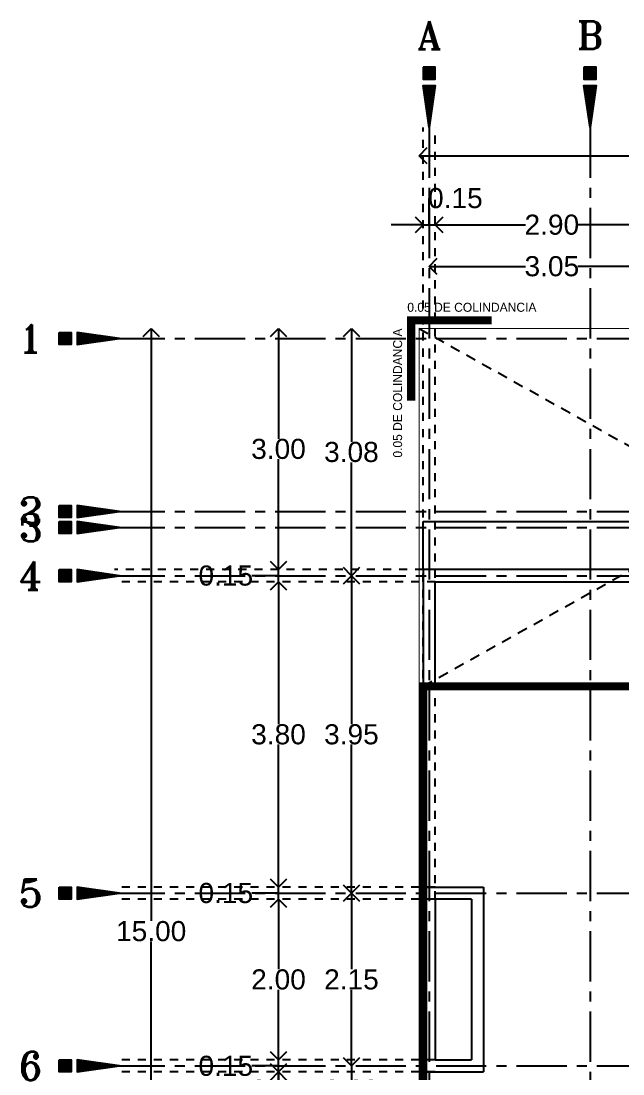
# Model space of a CAD drawing. Header units: metres. Extents: x -58 to 722, y -1100 to 345.
# Drawn here: x 171.36 to 178.85, y -488.46 to -475.36 of the extents above; entities that cross this region are included whole.
import ezdxf
from ezdxf.enums import TextEntityAlignment as Align

# ---------------------------------------------------------------- set-up
doc = ezdxf.new("R2010")
doc.units = ezdxf.units.M
doc.header["$MEASUREMENT"] = 0
for name, pattern in [('ACAD_ISO07W100', [3, 0, -3]), ('CENTER2', [1.125, 0.75, -0.125, 0.125, -0.125]), ('CENTERX2', [4, 2.5, -0.5, 0.5, -0.5]), ('HIDDEN2', [0.1875, 0.125, -0.0625])]:
    doc.linetypes.add(name, pattern=pattern)
doc.layers.get('0').update_dxf_attribs({"color": 255})
doc.layers.get('DEFPOINTS').update_dxf_attribs({"color": 250})
for name, color, linetype in [('FSR_ARQ_001TERRENO', 8, 'Continuous'), ('FSR_ARQ_007PROYECCIONES', 200, 'HIDDEN2'), ('FSR_ARQ_008MOBILIARIO', 115, 'Continuous'), ('FSR_ARQ_010MUROBAJO', 33, 'Continuous'), ('FSR_ARQ_014TEXTOS', 142, 'Continuous'), ('FSR_ARQ_015COTAS', 125, 'Continuous'), ('FSR_ARQ_016EJES', 135, 'CENTER2'), ('FSR_ARQ_017EJESTEXT', 135, 'Continuous'), ('FSR_ARQ_025RESTRI', 140, 'Continuous'), ('MOBILIARIO', 125, 'Continuous')]:
    doc.layers.add(name, color=color, linetype=linetype)
doc.styles.add('ESPACIOS', font='GOTHIC.TTF')
doc.styles.add('ROMANT', font='romant.shx')
doc.styles.add('style1', font='arial.ttf')
doc.dimstyles.new('PP_PACO', dxfattribs={"dimtxt": 0.18, "dimasz": 0.075, "dimexe": 0.075, "dimexo": 0, "dimgap": 0, "dimtad": 0, "dimtih": 1, "dimtoh": 1, "dimzin": 1, "dimdsep": 46, "dimtxsty": 'style1', "dimcen": 0.15, "dimse1": 1, "dimse2": 1, "dimclrd": 256, "dimclre": 256, "dimadec": 0, "dimazin": 0, "dimtfac": 1, "dimtmove": 0, "dimatfit": 3, "dimfxl": 0.075, "dimarcsym": 0})

# ---------------------------------------------------------------- blocks, each defined once
blk = doc.blocks.new('Di-p0101')
at = {"const_width": 0.2}
blk.add_lwpolyline([(0, 0.8), (0, 1)], dxfattribs=at)
for points in [[(0.1, 1), (0.1, 0.8), (-0.1, 0.8), (-0.1, 1)], [(0, 0), (0.1, 0.7), (-0.1, 0.7)]]:
    blk.add_lwpolyline(points, close=True)
blk.add_lwpolyline([(0, 0, 0, 0.2, 0), (0, 0.7, 0.2, 0.2, 0)], format="xyseb")
at = {"style": 'ROMANT'}
blk.add_attdef('1', text='', height=0.6, dxfattribs=at).set_placement((0, 1.3), align=Align.CENTER)
blk = doc.blocks.new('Di-p0102')
at = {"const_width": 0.2}
blk.add_lwpolyline([(-0.8, 0), (-1, 0)], dxfattribs=at)
for points in [[(-1, 0.1), (-0.8, 0.1), (-0.8, -0.1), (-1, -0.1)], [(0, 0), (-0.7, 0.1), (-0.7, -0.1)]]:
    blk.add_lwpolyline(points, close=True)
blk.add_lwpolyline([(0, 0, 0, 0.2, 0), (-0.7, 0, 0.2, 0.2, 0)], format="xyseb")
at = {"style": 'ROMANT'}
blk.add_attdef('A', text='', height=0.6, dxfattribs=at).set_placement((-1.3, 0), align=Align.MIDDLE_RIGHT)
blk = doc.blocks.new('_Open90')
at = {"color": 0, "linetype": 'ByBlock', "lineweight": -2}
for p, q in [((0, 0), (-1, 0)), ((-0.5, 0.5), (0, 0)), ((0, 0), (-0.5, -0.5))]:
    blk.add_line(p, q, dxfattribs=at)
blk = doc.blocks.new('*D597')
at = {"layer": 'DEFPOINTS', "color": 0, "ltscale": 0.005, "transparency": 16777216}
for p in [(175.607, -482.262), (175.469, -486.212), (175.607, -486.212)]:
    blk.add_point(p, dxfattribs=at)
at = {"layer": 'FSR_ARQ_015COTAS', "lineweight": -2, "ltscale": 0.005, "transparency": 16777216}
for p, q in [((175.469, -482.462), (175.469, -484.109)), ((175.469, -486.012), (175.469, -484.364))]:
    blk.add_line(p, q, dxfattribs=at)
at = {"layer": 'FSR_ARQ_015COTAS', "lineweight": -2, "ltscale": 0.005, "transparency": 16777216, "xscale": 0.2, "yscale": 0.2, "zscale": 0.2}
for p, rotation in [((175.469, -482.262), 90), ((175.469, -486.212), 270)]:
    blk.add_blockref('_Open90', p, dxfattribs=dict(at, rotation=rotation))
at = {"layer": 'FSR_ARQ_015COTAS', "color": 0, "ltscale": 0.005, "transparency": 16777216, "insert": (175.469, -484.237), "char_height": 0.25, "attachment_point": 5, "style": 'style1'}
blk.add_mtext('3.95', dxfattribs=at)
blk = doc.blocks.new('*D598')
at = {"layer": 'DEFPOINTS', "color": 0, "ltscale": 0.005, "transparency": 16777216}
for p in [(175.607, -486.212), (175.469, -488.362), (175.704, -488.362)]:
    blk.add_point(p, dxfattribs=at)
at = {"layer": 'FSR_ARQ_015COTAS', "lineweight": -2, "ltscale": 0.005, "transparency": 16777216}
for p, q in [((175.469, -486.412), (175.469, -487.159)), ((175.469, -488.162), (175.469, -487.414))]:
    blk.add_line(p, q, dxfattribs=at)
at = {"layer": 'FSR_ARQ_015COTAS', "lineweight": -2, "ltscale": 0.005, "transparency": 16777216, "xscale": 0.2, "yscale": 0.2, "zscale": 0.2}
for p, rotation in [((175.469, -486.212), 90), ((175.469, -488.362), 270)]:
    blk.add_blockref('_Open90', p, dxfattribs=dict(at, rotation=rotation))
at = {"layer": 'FSR_ARQ_015COTAS', "color": 0, "ltscale": 0.005, "transparency": 16777216, "insert": (175.469, -487.287), "char_height": 0.25, "attachment_point": 5, "style": 'style1'}
blk.add_mtext('2.15', dxfattribs=at)
blk = doc.blocks.new('*D599')
at = {"layer": 'DEFPOINTS', "color": 0, "ltscale": 0.005, "transparency": 16777216}
for p in [(175.704, -488.362), (175.469, -488.962), (175.727, -488.962)]:
    blk.add_point(p, dxfattribs=at)
at = {"layer": 'FSR_ARQ_015COTAS', "lineweight": -2, "ltscale": 0.005, "transparency": 16777216}
for p, q in [((175.469, -488.162), (175.469, -487.962)), ((175.469, -488.362), (175.469, -488.962)), ((175.469, -488.362), (175.469, -488.962)), ((175.469, -489.162), (175.469, -489.362))]:
    blk.add_line(p, q, dxfattribs=at)
at = {"layer": 'FSR_ARQ_015COTAS', "lineweight": -2, "ltscale": 0.005, "transparency": 16777216, "xscale": 0.2, "yscale": 0.2, "zscale": 0.2}
for p, rotation in [((175.469, -488.362), 270), ((175.469, -488.962), 90)]:
    blk.add_blockref('_Open90', p, dxfattribs=dict(at, rotation=rotation))
at = {"layer": 'FSR_ARQ_015COTAS', "color": 0, "ltscale": 0.005, "transparency": 16777216, "insert": (175.469, -488.662), "char_height": 0.25, "attachment_point": 5, "style": 'style1'}
blk.add_mtext('0.60', dxfattribs=at)
blk = doc.blocks.new('*D602')
at = {"layer": 'DEFPOINTS', "color": 0, "ltscale": 0.005, "transparency": 16777216}
for p in [(175.469, -479.186), (176.312, -479.186), (175.607, -482.262)]:
    blk.add_point(p, dxfattribs=at)
at = {"layer": 'FSR_ARQ_015COTAS', "lineweight": -2, "ltscale": 0.005, "transparency": 16777216}
for p, q in [((175.469, -479.386), (175.469, -480.596)), ((175.469, -482.062), (175.469, -480.852))]:
    blk.add_line(p, q, dxfattribs=at)
at = {"layer": 'FSR_ARQ_015COTAS', "lineweight": -2, "ltscale": 0.005, "transparency": 16777216, "xscale": 0.2, "yscale": 0.2, "zscale": 0.2}
for p, rotation in [((175.469, -479.186), 90), ((175.469, -482.262), 270)]:
    blk.add_blockref('_Open90', p, dxfattribs=dict(at, rotation=rotation))
at = {"layer": 'FSR_ARQ_015COTAS', "color": 0, "ltscale": 0.005, "transparency": 16777216, "insert": (175.469, -480.724), "char_height": 0.25, "attachment_point": 5, "style": 'style1'}
blk.add_mtext('3.08', dxfattribs=at)
blk = doc.blocks.new('*D603')
at = {"layer": 'DEFPOINTS', "color": 0, "ltscale": 0.005, "transparency": 16777216}
for p in [(176.312, -479.186), (174.562, -482.187), (176.437, -482.187)]:
    blk.add_point(p, dxfattribs=at)
at = {"layer": 'FSR_ARQ_015COTAS', "lineweight": -2, "ltscale": 0.005, "transparency": 16777216}
for p, q in [((174.562, -479.386), (174.562, -480.559)), ((174.562, -481.987), (174.562, -480.814))]:
    blk.add_line(p, q, dxfattribs=at)
at = {"layer": 'FSR_ARQ_015COTAS', "lineweight": -2, "ltscale": 0.005, "transparency": 16777216, "xscale": 0.2, "yscale": 0.2, "zscale": 0.2}
for p, rotation in [((174.562, -479.186), 90), ((174.562, -482.187), 270)]:
    blk.add_blockref('_Open90', p, dxfattribs=dict(at, rotation=rotation))
at = {"layer": 'FSR_ARQ_015COTAS', "color": 0, "ltscale": 0.005, "transparency": 16777216, "insert": (174.562, -480.686), "char_height": 0.25, "attachment_point": 5, "style": 'style1'}
blk.add_mtext('3.00', dxfattribs=at)
blk = doc.blocks.new('*D604')
at = {"layer": 'DEFPOINTS', "color": 0, "ltscale": 0.005, "transparency": 16777216}
for p in [(174.788, -482.337), (174.562, -486.137), (174.77, -486.137)]:
    blk.add_point(p, dxfattribs=at)
at = {"layer": 'FSR_ARQ_015COTAS', "lineweight": -2, "ltscale": 0.005, "transparency": 16777216}
for p, q in [((174.562, -482.537), (174.562, -484.109)), ((174.562, -485.937), (174.562, -484.364))]:
    blk.add_line(p, q, dxfattribs=at)
at = {"layer": 'FSR_ARQ_015COTAS', "lineweight": -2, "ltscale": 0.005, "transparency": 16777216, "xscale": 0.2, "yscale": 0.2, "zscale": 0.2}
for p, rotation in [((174.562, -482.337), 90), ((174.562, -486.137), 270)]:
    blk.add_blockref('_Open90', p, dxfattribs=dict(at, rotation=rotation))
at = {"layer": 'FSR_ARQ_015COTAS', "color": 0, "ltscale": 0.005, "transparency": 16777216, "insert": (174.562, -484.237), "char_height": 0.25, "attachment_point": 5, "style": 'style1'}
blk.add_mtext('3.80', dxfattribs=at)
blk = doc.blocks.new('*D605')
at = {"layer": 'DEFPOINTS', "color": 0, "ltscale": 0.005, "transparency": 16777216}
for p in [(174.77, -486.287), (174.562, -488.287), (174.723, -488.287)]:
    blk.add_point(p, dxfattribs=at)
at = {"layer": 'FSR_ARQ_015COTAS', "lineweight": -2, "ltscale": 0.005, "transparency": 16777216}
for p, q in [((174.562, -486.487), (174.562, -487.159)), ((174.562, -488.087), (174.562, -487.414))]:
    blk.add_line(p, q, dxfattribs=at)
at = {"layer": 'FSR_ARQ_015COTAS', "lineweight": -2, "ltscale": 0.005, "transparency": 16777216, "xscale": 0.2, "yscale": 0.2, "zscale": 0.2}
for p, rotation in [((174.562, -486.287), 90), ((174.562, -488.287), 270)]:
    blk.add_blockref('_Open90', p, dxfattribs=dict(at, rotation=rotation))
at = {"layer": 'FSR_ARQ_015COTAS', "color": 0, "ltscale": 0.005, "transparency": 16777216, "insert": (174.562, -487.287), "char_height": 0.25, "attachment_point": 5, "style": 'style1'}
blk.add_mtext('2.00', dxfattribs=at)
blk = doc.blocks.new('*D606')
at = {"layer": 'DEFPOINTS', "color": 0, "ltscale": 0.005, "transparency": 16777216}
for p in [(176.312, -479.186), (172.978, -494.186), (176.312, -494.186)]:
    blk.add_point(p, dxfattribs=at)
at = {"layer": 'FSR_ARQ_015COTAS', "lineweight": -2, "ltscale": 0.005, "transparency": 16777216}
for p, q in [((172.978, -479.386), (172.978, -486.558)), ((172.978, -493.986), (172.978, -486.814))]:
    blk.add_line(p, q, dxfattribs=at)
at = {"layer": 'FSR_ARQ_015COTAS', "lineweight": -2, "ltscale": 0.005, "transparency": 16777216, "xscale": 0.2, "yscale": 0.2, "zscale": 0.2}
for p, rotation in [((172.978, -479.186), 90), ((172.978, -494.186), 270)]:
    blk.add_blockref('_Open90', p, dxfattribs=dict(at, rotation=rotation))
at = {"layer": 'FSR_ARQ_015COTAS', "color": 0, "ltscale": 0.005, "transparency": 16777216, "insert": (172.978, -486.686), "char_height": 0.25, "attachment_point": 5, "style": 'style1'}
blk.add_mtext('15.00', dxfattribs=at)
blk = doc.blocks.new('*D607')
at = {"layer": 'DEFPOINTS', "color": 0, "ltscale": 0.005, "transparency": 16777216}
for p in [(179.487, -478.413), (176.437, -478.842), (179.487, -478.842)]:
    blk.add_point(p, dxfattribs=at)
at = {"layer": 'FSR_ARQ_015COTAS', "lineweight": -2, "ltscale": 0.005, "transparency": 16777216}
for p, q in [((176.637, -478.413), (177.636, -478.413)), ((179.287, -478.413), (178.287, -478.413))]:
    blk.add_line(p, q, dxfattribs=at)
at = {"layer": 'FSR_ARQ_015COTAS', "lineweight": -2, "ltscale": 0.005, "transparency": 16777216, "xscale": 0.2, "yscale": 0.2, "zscale": 0.2, "rotation": 180}
blk.add_blockref('_Open90', (176.437, -478.413), dxfattribs=at)
at = {"layer": 'FSR_ARQ_015COTAS', "lineweight": -2, "ltscale": 0.005, "transparency": 16777216, "xscale": 0.2, "yscale": 0.2, "zscale": 0.2}
blk.add_blockref('_Open90', (179.487, -478.413), dxfattribs=at)
at = {"layer": 'FSR_ARQ_015COTAS', "color": 0, "ltscale": 0.005, "transparency": 16777216, "insert": (177.962, -478.413), "char_height": 0.25, "attachment_point": 5, "style": 'style1'}
blk.add_mtext('3.05', dxfattribs=at)
blk = doc.blocks.new('*D609')
at = {"layer": 'DEFPOINTS', "color": 0, "ltscale": 0.005, "transparency": 16777216}
for p in [(176.512, -477.896), (176.362, -478.048), (176.512, -478.048)]:
    blk.add_point(p, dxfattribs=at)
at = {"layer": 'FSR_ARQ_015COTAS', "lineweight": -2, "ltscale": 0.005, "transparency": 16777216}
for p, q in [((176.437, -477.896), (176.437, -477.565)), ((176.162, -477.896), (175.962, -477.896)), ((176.362, -477.896), (176.512, -477.896)), ((176.362, -477.896), (176.512, -477.896)), ((176.712, -477.896), (176.912, -477.896))]:
    blk.add_line(p, q, dxfattribs=at)
at = {"layer": 'FSR_ARQ_015COTAS', "lineweight": -2, "ltscale": 0.005, "transparency": 16777216, "xscale": 0.2, "yscale": 0.2, "zscale": 0.2}
blk.add_blockref('_Open90', (176.362, -477.896), dxfattribs=at)
at = {"layer": 'FSR_ARQ_015COTAS', "lineweight": -2, "ltscale": 0.005, "transparency": 16777216, "xscale": 0.2, "yscale": 0.2, "zscale": 0.2, "rotation": 180}
blk.add_blockref('_Open90', (176.512, -477.896), dxfattribs=at)
at = {"layer": 'FSR_ARQ_015COTAS', "color": 0, "ltscale": 0.005, "transparency": 16777216, "insert": (176.762, -477.565), "char_height": 0.25, "attachment_point": 5, "style": 'style1'}
blk.add_mtext('0.15', dxfattribs=at)
blk = doc.blocks.new('*D610')
at = {"layer": 'DEFPOINTS', "color": 0, "ltscale": 0.005, "transparency": 16777216}
for p in [(179.412, -477.896), (176.512, -478.048), (179.412, -478.165)]:
    blk.add_point(p, dxfattribs=at)
at = {"layer": 'FSR_ARQ_015COTAS', "lineweight": -2, "ltscale": 0.005, "transparency": 16777216}
for p, q in [((176.712, -477.896), (177.635, -477.896)), ((179.212, -477.896), (178.288, -477.896))]:
    blk.add_line(p, q, dxfattribs=at)
at = {"layer": 'FSR_ARQ_015COTAS', "lineweight": -2, "ltscale": 0.005, "transparency": 16777216, "xscale": 0.2, "yscale": 0.2, "zscale": 0.2, "rotation": 180}
blk.add_blockref('_Open90', (176.512, -477.896), dxfattribs=at)
at = {"layer": 'FSR_ARQ_015COTAS', "lineweight": -2, "ltscale": 0.005, "transparency": 16777216, "xscale": 0.2, "yscale": 0.2, "zscale": 0.2}
blk.add_blockref('_Open90', (179.412, -477.896), dxfattribs=at)
at = {"layer": 'FSR_ARQ_015COTAS', "color": 0, "ltscale": 0.005, "transparency": 16777216, "insert": (177.962, -477.896), "char_height": 0.25, "attachment_point": 5, "style": 'style1'}
blk.add_mtext('2.90', dxfattribs=at)
blk = doc.blocks.new('*D614')
at = {"layer": 'DEFPOINTS', "color": 0, "ltscale": 0.005, "transparency": 16777216}
for p in [(184.312, -477.036), (176.312, -479.186), (184.312, -479.186)]:
    blk.add_point(p, dxfattribs=at)
at = {"layer": 'FSR_ARQ_015COTAS', "lineweight": -2, "ltscale": 0.005, "transparency": 16777216}
for p, q in [((176.512, -477.036), (179.987, -477.036)), ((184.112, -477.036), (180.636, -477.036))]:
    blk.add_line(p, q, dxfattribs=at)
at = {"layer": 'FSR_ARQ_015COTAS', "lineweight": -2, "ltscale": 0.005, "transparency": 16777216, "xscale": 0.2, "yscale": 0.2, "zscale": 0.2, "rotation": 180}
blk.add_blockref('_Open90', (176.312, -477.036), dxfattribs=at)
at = {"layer": 'FSR_ARQ_015COTAS', "lineweight": -2, "ltscale": 0.005, "transparency": 16777216, "xscale": 0.2, "yscale": 0.2, "zscale": 0.2}
blk.add_blockref('_Open90', (184.312, -477.036), dxfattribs=at)
at = {"layer": 'FSR_ARQ_015COTAS', "color": 0, "ltscale": 0.005, "transparency": 16777216, "insert": (180.312, -477.036), "char_height": 0.25, "attachment_point": 5, "style": 'style1'}
blk.add_mtext('8.00', dxfattribs=at)
blk = doc.blocks.new('*D641')
at = {"layer": 'DEFPOINTS', "color": 0, "ltscale": 0.005, "transparency": 16777216}
for p in [(174.562, -488.437), (174.889, -488.437), (174.833, -488.887)]:
    blk.add_point(p, dxfattribs=at)
at = {"layer": 'FSR_ARQ_015COTAS', "lineweight": -2, "ltscale": 0.005, "transparency": 16777216}
for p, q in [((174.562, -488.237), (174.562, -488.037)), ((174.562, -488.887), (174.562, -488.437)), ((174.562, -488.887), (174.562, -488.437)), ((174.562, -489.087), (174.562, -489.287))]:
    blk.add_line(p, q, dxfattribs=at)
at = {"layer": 'FSR_ARQ_015COTAS', "lineweight": -2, "ltscale": 0.005, "transparency": 16777216, "xscale": 0.2, "yscale": 0.2, "zscale": 0.2}
for p, rotation in [((174.562, -488.437), 270), ((174.562, -488.887), 90)]:
    blk.add_blockref('_Open90', p, dxfattribs=dict(at, rotation=rotation))
at = {"layer": 'FSR_ARQ_015COTAS', "color": 0, "ltscale": 0.005, "transparency": 16777216, "insert": (174.562, -488.662), "char_height": 0.25, "attachment_point": 5, "style": 'style1'}
blk.add_mtext('0.45', dxfattribs=at)
blk = doc.blocks.new('*D642')
at = {"layer": 'DEFPOINTS', "color": 0, "ltscale": 0.005, "transparency": 16777216}
for p in [(174.562, -488.287), (174.892, -488.287), (174.889, -488.437)]:
    blk.add_point(p, dxfattribs=at)
at = {"layer": 'FSR_ARQ_015COTAS', "lineweight": -2, "ltscale": 0.005, "transparency": 16777216}
for p, q in [((174.562, -488.087), (174.562, -487.887)), ((174.562, -488.362), (174.232, -488.362)), ((174.562, -488.437), (174.562, -488.287)), ((174.562, -488.437), (174.562, -488.287)), ((174.562, -488.637), (174.562, -488.837))]:
    blk.add_line(p, q, dxfattribs=at)
at = {"layer": 'FSR_ARQ_015COTAS', "lineweight": -2, "ltscale": 0.005, "transparency": 16777216, "xscale": 0.2, "yscale": 0.2, "zscale": 0.2}
for p, rotation in [((174.562, -488.287), 270), ((174.562, -488.437), 90)]:
    blk.add_blockref('_Open90', p, dxfattribs=dict(at, rotation=rotation))
at = {"layer": 'FSR_ARQ_015COTAS', "color": 0, "ltscale": 0.005, "transparency": 16777216, "insert": (173.906, -488.362), "char_height": 0.25, "attachment_point": 5, "style": 'style1'}
blk.add_mtext('0.15', dxfattribs=at)
blk = doc.blocks.new('*D643')
at = {"layer": 'DEFPOINTS', "color": 0, "ltscale": 0.005, "transparency": 16777216}
for p in [(174.562, -486.137), (174.881, -486.137), (174.77, -486.287)]:
    blk.add_point(p, dxfattribs=at)
at = {"layer": 'FSR_ARQ_015COTAS', "lineweight": -2, "ltscale": 0.005, "transparency": 16777216}
for p, q in [((174.562, -485.937), (174.562, -485.737)), ((174.562, -486.287), (174.562, -486.137)), ((174.562, -486.287), (174.562, -486.137)), ((174.562, -486.212), (174.232, -486.212)), ((174.562, -486.487), (174.562, -486.687))]:
    blk.add_line(p, q, dxfattribs=at)
at = {"layer": 'FSR_ARQ_015COTAS', "lineweight": -2, "ltscale": 0.005, "transparency": 16777216, "xscale": 0.2, "yscale": 0.2, "zscale": 0.2}
for p, rotation in [((174.562, -486.137), 270), ((174.562, -486.287), 90)]:
    blk.add_blockref('_Open90', p, dxfattribs=dict(at, rotation=rotation))
at = {"layer": 'FSR_ARQ_015COTAS', "color": 0, "ltscale": 0.005, "transparency": 16777216, "insert": (173.906, -486.212), "char_height": 0.25, "attachment_point": 5, "style": 'style1'}
blk.add_mtext('0.15', dxfattribs=at)
blk = doc.blocks.new('*D644')
at = {"layer": 'DEFPOINTS', "color": 0, "ltscale": 0.005, "transparency": 16777216}
for p in [(174.562, -482.187), (174.831, -482.187), (174.788, -482.337)]:
    blk.add_point(p, dxfattribs=at)
at = {"layer": 'FSR_ARQ_015COTAS', "lineweight": -2, "ltscale": 0.005, "transparency": 16777216}
for p, q in [((174.562, -481.987), (174.562, -481.787)), ((174.562, -482.337), (174.562, -482.187)), ((174.562, -482.337), (174.562, -482.187)), ((174.562, -482.262), (174.232, -482.262)), ((174.562, -482.537), (174.562, -482.737))]:
    blk.add_line(p, q, dxfattribs=at)
at = {"layer": 'FSR_ARQ_015COTAS', "lineweight": -2, "ltscale": 0.005, "transparency": 16777216, "xscale": 0.2, "yscale": 0.2, "zscale": 0.2}
for p, rotation in [((174.562, -482.187), 270), ((174.562, -482.337), 90)]:
    blk.add_blockref('_Open90', p, dxfattribs=dict(at, rotation=rotation))
at = {"layer": 'FSR_ARQ_015COTAS', "color": 0, "ltscale": 0.005, "transparency": 16777216, "insert": (173.906, -482.262), "char_height": 0.25, "attachment_point": 5, "style": 'style1'}
blk.add_mtext('0.15', dxfattribs=at)

msp = doc.modelspace()

# ---------------------------------------------------------------- linework, layer by layer
at = {"layer": 'DEFPOINTS', "linetype": 'ACAD_ISO07W100', "ltscale": 0.005}
for p, q in [((176.362, -486.137), (176.362, -476.686)), ((176.512, -486.287), (176.512, -476.686)), ((176.362, -482.187), (172.522, -482.187)), ((176.512, -482.337), (172.522, -482.337)), ((176.512, -486.137), (172.522, -486.137)), ((176.512, -486.287), (172.522, -486.287)), ((176.512, -488.287), (172.522, -488.287)), ((176.512, -488.437), (172.522, -488.437))]:
    msp.add_line(p, q, dxfattribs=at)
at = {"layer": 'FSR_ARQ_001TERRENO', "const_width": 0.1}
msp.add_lwpolyline([(176.212, -480.086), (176.212, -479.086), (177.212, -479.086)], dxfattribs=at)
at = {"layer": 'FSR_ARQ_001TERRENO', "const_width": 0.01}
msp.add_lwpolyline([(176.312, -494.186), (176.312, -479.186), (184.312, -479.186), (184.312, -494.186)], close=True, dxfattribs=at)
at = {"layer": 'FSR_ARQ_007PROYECCIONES'}
for p, q in [((176.312, -479.186), (184.262, -483.637)), ((176.362, -483.637), (184.312, -479.186))]:
    msp.add_line(p, q, dxfattribs=at)
at = {"layer": 'FSR_ARQ_008MOBILIARIO'}
msp.add_line((176.362, -481.587), (184.262, -481.587), dxfattribs=at)
at = {"layer": 'FSR_ARQ_010MUROBAJO'}
for p, q in [((184.262, -482.187), (176.362, -482.187)), ((176.362, -482.187), (176.362, -486.137)), ((176.512, -483.637), (176.512, -482.337)), ((176.512, -482.337), (184.112, -482.337)), ((176.362, -488.437), (176.362, -486.137)), ((176.362, -486.137), (177.112, -486.137)), ((177.112, -486.137), (177.112, -488.437)), ((176.962, -486.287), (176.512, -486.287)), ((176.512, -486.287), (176.512, -488.287)), ((176.962, -486.287), (176.962, -488.287)), ((176.512, -488.287), (176.962, -488.287)), ((176.362, -488.437), (177.112, -488.437))]:
    msp.add_line(p, q, dxfattribs=at)
at = {"layer": 'FSR_ARQ_010MUROBAJO', "const_width": 0.1}
msp.add_lwpolyline([(176.362, -489.037), (181.762, -489.037), (181.762, -490.737), (184.262, -490.737), (184.262, -483.637), (184.112, -483.637), (176.512, -483.637), (176.362, -483.637), (176.362, -489.037)], dxfattribs=at)
at = {"layer": 'FSR_ARQ_016EJES', "linetype": 'CENTERX2', "ltscale": 0.25}
for p, q in [((176.437, -476.686), (176.437, -496.229)), ((178.437, -476.686), (178.437, -496.229)), ((172.522, -479.311), (186.812, -479.311)), ((172.522, -481.462), (186.812, -481.462)), ((172.522, -481.662), (186.812, -481.662)), ((172.522, -482.262), (186.812, -482.262)), ((172.522, -486.212), (186.812, -486.212)), ((172.522, -488.362), (186.812, -488.362))]:
    msp.add_line(p, q, dxfattribs=at)
at = {"layer": 'FSR_ARQ_025RESTRI', "linetype": 'HIDDEN2', "ltscale": 2.5, "const_width": 0.02, "flags": 128}
msp.add_lwpolyline([(176.312, -482.187), (184.312, -482.187)], dxfattribs=at)
at = {"layer": 'MOBILIARIO'}
msp.add_line((176.362, -482.187), (176.362, -481.587), dxfattribs=at)

# ---------------------------------------------------------------- block references
at = {"layer": 'FSR_ARQ_017EJESTEXT', "lineweight": 0}
ref = msp.add_blockref('Di-p0101', (176.437, -476.686), dxfattribs=dict(at, xscale=-0.75, yscale=0.75, zscale=0.75))
ref.add_attrib('1', 'A', dxfattribs={"layer": '0', "height": 0.35, "style": 'ROMANT'}).set_placement((176.437, -475.711), align=Align.CENTER)
ref = msp.add_blockref('Di-p0101', (178.437, -476.686), dxfattribs=dict(at, xscale=-0.75, yscale=0.75, zscale=0.75))
ref.add_attrib('1', 'B', dxfattribs={"layer": '0', "height": 0.35, "style": 'ROMANT'}).set_placement((178.437, -475.711), align=Align.CENTER)
ref = msp.add_blockref('Di-p0102', (172.583, -479.311), dxfattribs=dict(at, xscale=0.75, yscale=0.75, zscale=0.75))
ref.add_attrib('A', '1', dxfattribs={"layer": '0', "height": 0.35, "style": 'ROMANT'}).set_placement((171.629, -479.311), align=Align.MIDDLE_RIGHT)
ref = msp.add_blockref('Di-p0102', (172.583, -481.462), dxfattribs=dict(at, xscale=0.75, yscale=0.75, zscale=0.75))
ref.add_attrib('A', '2', dxfattribs={"layer": '0', "height": 0.35, "style": 'ROMANT'}).set_placement((171.629, -481.462), align=Align.MIDDLE_RIGHT)
ref = msp.add_blockref('Di-p0102', (172.583, -481.662), dxfattribs=dict(at, xscale=0.75, yscale=0.75, zscale=0.75))
ref.add_attrib('A', '3', dxfattribs={"layer": '0', "height": 0.35, "style": 'ROMANT'}).set_placement((171.629, -481.662), align=Align.MIDDLE_RIGHT)
ref = msp.add_blockref('Di-p0102', (172.583, -482.262), dxfattribs=dict(at, xscale=0.75, yscale=0.75, zscale=0.75))
ref.add_attrib('A', '4', dxfattribs={"layer": '0', "height": 0.35, "style": 'ROMANT'}).set_placement((171.629, -482.262), align=Align.MIDDLE_RIGHT)
ref = msp.add_blockref('Di-p0102', (172.583, -486.212), dxfattribs=dict(at, xscale=0.75, yscale=0.75, zscale=0.75))
ref.add_attrib('A', '5', dxfattribs={"layer": '0', "height": 0.35, "style": 'ROMANT'}).set_placement((171.629, -486.212), align=Align.MIDDLE_RIGHT)
ref = msp.add_blockref('Di-p0102', (172.583, -488.362), dxfattribs=dict(at, xscale=0.75, yscale=0.75, zscale=0.75))
ref.add_attrib('A', '6', dxfattribs={"layer": '0', "height": 0.35, "style": 'ROMANT'}).set_placement((171.629, -488.362), align=Align.MIDDLE_RIGHT)

# ---------------------------------------------------------------- texts
at = {"layer": 'FSR_ARQ_014TEXTOS', "insert": (176.164, -478.98), "char_height": 0.112, "attachment_point": 7, "style": 'ESPACIOS'}
msp.add_mtext_dynamic_manual_height_columns('0.05 DE COLINDANCIA', width=3.09515, gutter_width=0.525, heights=[0], dxfattribs=at)
at = {"layer": 'FSR_ARQ_014TEXTOS', "insert": (176.101, -480.793), "char_height": 0.112, "attachment_point": 7, "rotation": 90, "style": 'ESPACIOS'}
msp.add_mtext_dynamic_manual_height_columns('0.05 DE COLINDANCIA', width=3.09515, gutter_width=0.525, heights=[0], dxfattribs=at)

# ---------------------------------------------------------------- dimensions: what is measured, and where the dimension line sits
at = {"layer": 'FSR_ARQ_015COTAS', "ltscale": 0.005}
for base, p1, p2, picture, middle in [((184.312, -477.036), (176.312, -479.186), (184.312, -479.186), '*D614', (180.312, -477.036)), ((176.512, -477.896), (176.362, -478.048), (176.512, -478.048), '*D609', (176.437, -477.565)), ((179.412, -477.896), (176.512, -478.048), (179.412, -478.165), '*D610', (177.962, -477.896)), ((179.487, -478.413), (176.437, -478.842), (179.487, -478.842), '*D607', (177.962, -478.413))]:
    dim = msp.add_linear_dim(base=base, p1=p1, p2=p2, dimstyle='PP_PACO', override={"dimtxt": 0.25, "dimasz": 0.2, "dimblk1": 'Open90', "dimblk2": 'Open90', "dimsah": 1, "dimtmove": 1, "dimfxlon": 1}, dxfattribs=at)
    dim.commit()
    dim.dimension.update_dxf_attribs({"geometry": picture, "text_midpoint": middle})
for base, p1, p2, picture, middle in [((172.978, -494.186), (176.312, -479.186), (176.312, -494.186), '*D606', (172.978, -486.686)), ((174.562, -482.187), (176.312, -479.186), (176.437, -482.187), '*D603', (174.562, -480.686)), ((175.469, -479.186), (175.607, -482.262), (176.312, -479.186), '*D602', (175.469, -480.724)), ((174.562, -482.187), (174.788, -482.337), (174.831, -482.187), '*D644', (174.232, -482.262)), ((174.562, -486.137), (174.788, -482.337), (174.77, -486.137), '*D604', (174.562, -484.237)), ((175.469, -486.212), (175.607, -482.262), (175.607, -486.212), '*D597', (175.469, -484.237)), ((174.562, -486.137), (174.77, -486.287), (174.881, -486.137), '*D643', (174.232, -486.212)), ((174.562, -488.287), (174.77, -486.287), (174.723, -488.287), '*D605', (174.562, -487.287)), ((175.469, -488.362), (175.607, -486.212), (175.704, -488.362), '*D598', (175.469, -487.287)), ((174.562, -488.287), (174.889, -488.437), (174.892, -488.287), '*D642', (174.232, -488.362))]:
    dim = msp.add_linear_dim(base=base, p1=p1, p2=p2, angle=90, dimstyle='PP_PACO', override={"dimtxt": 0.25, "dimasz": 0.2, "dimblk1": 'Open90', "dimblk2": 'Open90', "dimsah": 1, "dimtmove": 1, "dimfxlon": 1}, dxfattribs=at)
    dim.commit()
    dim.dimension.update_dxf_attribs({"geometry": picture, "text_midpoint": middle})
for base, p1, p2, picture, middle in [((175.469, -488.962), (175.704, -488.362), (175.727, -488.962), '*D599', (175.469, -488.662)), ((174.562, -488.437), (174.833, -488.887), (174.889, -488.437), '*D641', (174.562, -488.662))]:
    dim = msp.add_linear_dim(base=base, p1=p1, p2=p2, angle=90, dimstyle='PP_PACO', override={"dimtxt": 0.25, "dimasz": 0.2, "dimblk1": 'Open90', "dimblk2": 'Open90', "dimsah": 1, "dimtmove": 1, "dimfxlon": 1}, dxfattribs=at)
    dim.commit()
    dim.dimension.update_dxf_attribs({"geometry": picture, "text_midpoint": middle, "dimtype": 160})

doc.saveas('drawing.dxf')
